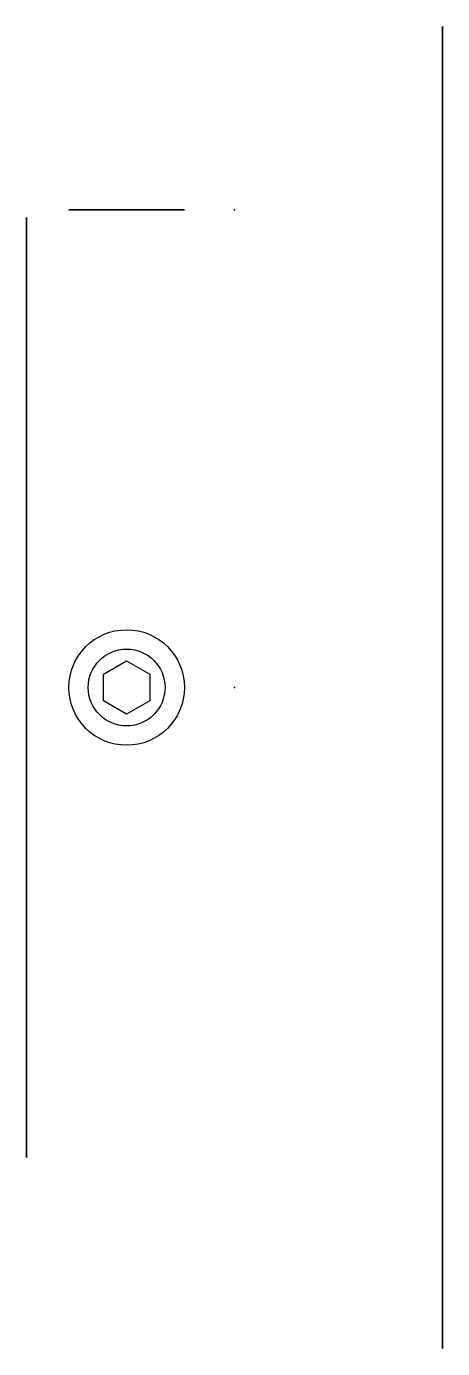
# Model space of a CAD drawing. Header units: centimetres. Extents: x -0.68 to 0.68, y -2.15 to 2.15.
import ezdxf

# ---------------------------------------------------------------- set-up
doc = ezdxf.new("R2010")
doc.units = ezdxf.units.CM
doc.header["$MEASUREMENT"] = 0
doc.layers.add('', color=7, linetype='Continuous')

msp = doc.modelspace()

# ---------------------------------------------------------------- linework, layer by layer
at = {"layer": ''}
for p, q in [((-0.35, 1.55, 0.0866), (-0.425, 1.55, 0.0433)), ((-0.425, 1.55, -0.0433), (-0.35, 1.55, -0.0866)), ((-0.425, 1.55, 0.0433), (-0.425, 1.55, -0.0433)), ((-0.35, 1.55, -0.0866), (-0.275, 1.55, -0.0433)), ((-0.275, 1.55, 0.0433), (-0.35, 1.55, 0.0866)), ((-0.275, 1.55, -0.0433), (-0.275, 1.55, 0.0433)), ((-0.425, 0.0433, 1.55), (-0.35, 0.0866, 1.55)), ((-0.35, 0.0866, 1.55), (-0.275, 0.0433, 1.55)), ((-0.425, -0.0433, 1.55), (-0.425, 0.0433, 1.55)), ((-0.275, 0.0433, 1.55), (-0.275, -0.0433, 1.55)), ((-0.35, -0.0866, 1.55), (-0.425, -0.0433, 1.55)), ((-0.275, -0.0433, 1.55), (-0.35, -0.0866, 1.55))]:
    msp.add_line(p, q, dxfattribs=at)
at = {"layer": '', "extrusion": (1, -6.52534e-17, 0)}
for radius in [2.1453, 1.9971, 1.7912, 0.25]:
    msp.add_circle((0, 0, 0.675), radius, dxfattribs=at)
at = {"layer": '', "extrusion": (-4.83038e-47, 1, 5.34378e-24)}
for radius in [0.1875, 0.1246]:
    msp.add_circle((0.35, 0, 1.55), radius, dxfattribs=at)
at = {"layer": '', "extrusion": (-1, 6.52534e-17, 3.487e-40)}
for radius in [1.525, 0.325, 0.25]:
    msp.add_circle((0, 0, 0.675), radius, dxfattribs=at)
at = {"layer": ''}
for radius in [0.1875, 0.1246]:
    msp.add_circle((-0.35, 0, 1.55), radius, dxfattribs=at)
for p in [(0, 1.55), (-0.675, 0), (0, 0, 1.55), (0.675, 0)]:
    msp.add_point(p, dxfattribs=at)

doc.saveas('drawing.dxf')
